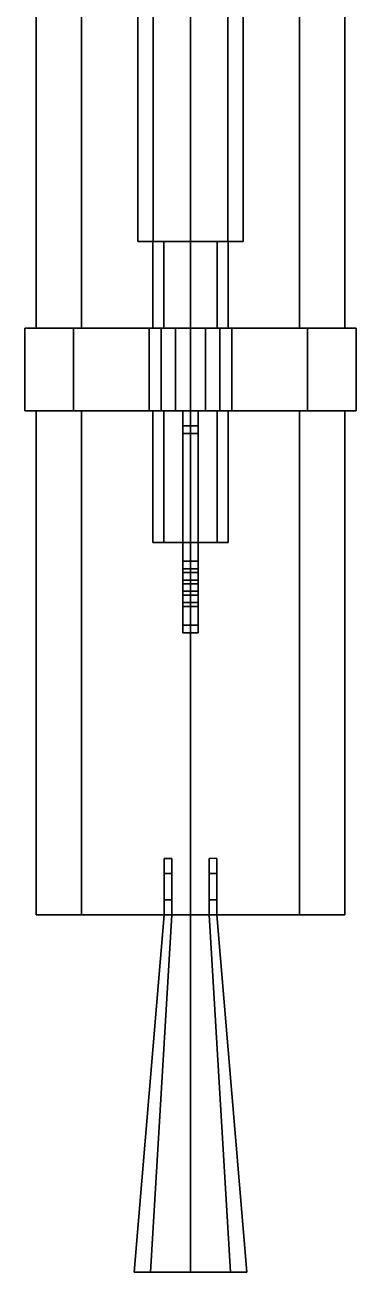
# Model space of a CAD drawing. Header units: millimetres. Extents: x -3 to 3, y -68 to 53.
# Drawn here: x -0.44 to 0.44, y -8.61 to -5.294 of the extents above; entities that cross this region are included whole.
import ezdxf

# ---------------------------------------------------------------- set-up
doc = ezdxf.new("R2010")
doc.units = ezdxf.units.MM

msp = doc.modelspace()

# ---------------------------------------------------------------- linework, layer by layer
for points in [[(-0.41, -3, 48.85), (-0.2899, -3, 48.5601), (-0.2899, -6.1, 48.5601), (-0.41, -6.1, 48.85)], [(-0.2899, -3, 49.1399), (-0.41, -3, 48.85), (-0.41, -6.1, 48.85), (-0.2899, -6.1, 49.1399)], [(-0.2899, -3, 48.5601), (0, -3, 48.44), (0, -6.1, 48.44), (-0.2899, -6.1, 48.5601)], [(0, -3, 49.26), (-0.2899, -3, 49.1399), (-0.2899, -6.1, 49.1399), (0, -6.1, 49.26)], [(-0.099, -3, 48.329), (-0.14, -3, 48.23), (-0.14, -5.87, 48.23), (-0.099, -5.87, 48.329)], [(-0.14, -3, 48.23), (-0.099, -3, 48.131), (-0.099, -5.87, 48.131), (-0.14, -5.87, 48.23)], [(0, -3, 48.37), (-0.099, -3, 48.329), (-0.099, -5.87, 48.329), (0, -5.87, 48.37)], [(-0.099, -3, 48.131), (0, -3, 48.09), (0, -5.87, 48.09), (-0.099, -5.87, 48.131)], [(0, -3, 48.44), (0.2899, -3, 48.5601), (0.2899, -6.1, 48.5601), (0, -6.1, 48.44)], [(0.2899, -3, 49.1399), (0, -3, 49.26), (0, -6.1, 49.26), (0.2899, -6.1, 49.1399)], [(0.099, -3, 48.329), (0, -3, 48.37), (0, -5.87, 48.37), (0.099, -5.87, 48.329)], [(0, -3, 48.09), (0.099, -3, 48.131), (0.099, -5.87, 48.131), (0, -5.87, 48.09)], [(0.14, -3, 48.23), (0.099, -3, 48.329), (0.099, -5.87, 48.329), (0.14, -5.87, 48.23)], [(0.099, -3, 48.131), (0.14, -3, 48.23), (0.14, -5.87, 48.23), (0.099, -5.87, 48.131)], [(0.2899, -3, 48.5601), (0.41, -3, 48.85), (0.41, -6.1, 48.85), (0.2899, -6.1, 48.5601)], [(0.41, -3, 48.85), (0.2899, -3, 49.1399), (0.2899, -6.1, 49.1399), (0.41, -6.1, 48.85)], [(-0.099, -5.87, 48.329), (-0.14, -5.87, 48.23), (-0.1, -5.87, 48.23), (-0.0707, -5.87, 48.3007)], [(-0.14, -5.87, 48.23), (-0.099, -5.87, 48.131), (-0.0707, -5.87, 48.1593), (-0.1, -5.87, 48.23)], [(-0.0707, -5.87, 48.3007), (-0.1, -5.87, 48.23), (-0.1, -6.1, 48.23), (-0.0707, -6.1, 48.3007)], [(-0.1, -5.87, 48.23), (-0.0707, -5.87, 48.1593), (-0.0707, -6.1, 48.1593), (-0.1, -6.1, 48.23)], [(-0.099, -5.87, 48.131), (0, -5.87, 48.09), (0, -5.87, 48.13), (-0.0707, -5.87, 48.1593)], [(0, -5.87, 48.37), (-0.099, -5.87, 48.329), (-0.0707, -5.87, 48.3007), (0, -5.87, 48.33)], [(0, -5.87, 48.33), (-0.0707, -5.87, 48.3007), (-0.0707, -6.1, 48.3007), (0, -6.1, 48.33)], [(-0.0707, -5.87, 48.1593), (0, -5.87, 48.13), (0, -6.1, 48.13), (-0.0707, -6.1, 48.1593)], [(0.0707, -5.87, 48.3007), (0, -5.87, 48.33), (0, -6.1, 48.33), (0.0707, -6.1, 48.3007)], [(0, -5.87, 48.13), (0.0707, -5.87, 48.1593), (0.0707, -6.1, 48.1593), (0, -6.1, 48.13)], [(0, -5.87, 48.09), (0.099, -5.87, 48.131), (0.0707, -5.87, 48.1593), (0, -5.87, 48.13)], [(0.099, -5.87, 48.329), (0, -5.87, 48.37), (0, -5.87, 48.33), (0.0707, -5.87, 48.3007)], [(0.1, -5.87, 48.23), (0.0707, -5.87, 48.3007), (0.0707, -6.1, 48.3007), (0.1, -6.1, 48.23)], [(0.0707, -5.87, 48.1593), (0.1, -5.87, 48.23), (0.1, -6.1, 48.23), (0.0707, -6.1, 48.1593)], [(0.099, -5.87, 48.131), (0.14, -5.87, 48.23), (0.1, -5.87, 48.23), (0.0707, -5.87, 48.1593)], [(0.14, -5.87, 48.23), (0.099, -5.87, 48.329), (0.0707, -5.87, 48.3007), (0.1, -5.87, 48.23)], [(-0.3111, -6.1, 49.1611), (-0.44, -6.1, 48.85), (-0.44, -6.32, 48.85), (-0.3111, -6.32, 49.1611)], [(-0.44, -6.1, 48.85), (-0.3111, -6.1, 48.5389), (-0.3111, -6.32, 48.5389), (-0.44, -6.32, 48.85)], [(-0.3111, -6.1, 48.5389), (-0.44, -6.1, 48.85), (-0.41, -6.1, 48.85), (-0.2899, -6.1, 48.5601)], [(-0.44, -6.1, 48.85), (-0.3111, -6.1, 49.1611), (-0.2899, -6.1, 49.1399), (-0.41, -6.1, 48.85)], [(0, -6.1, 49.29), (-0.3111, -6.1, 49.1611), (-0.3111, -6.32, 49.1611), (0, -6.32, 49.29)], [(-0.3111, -6.1, 48.5389), (-0.04, -6.1, 48.4266), (-0.04, -6.32, 48.4266), (-0.3111, -6.32, 48.5389)], [(-0.04, -6.1, 48.4266), (-0.3111, -6.1, 48.5389), (-0.2899, -6.1, 48.5601), (0, -6.1, 48.44)], [(-0.3111, -6.1, 49.1611), (0, -6.1, 49.29), (0, -6.1, 49.26), (-0.2899, -6.1, 49.1399)], [(-0.0778, -6.1, 48.3078), (-0.11, -6.1, 48.23), (-0.11, -6.32, 48.23), (-0.0778, -6.32, 48.3078)], [(-0.11, -6.1, 48.23), (-0.0778, -6.1, 48.1522), (-0.0778, -6.32, 48.1522), (-0.11, -6.32, 48.23)], [(-0.11, -6.1, 48.23), (-0.0778, -6.1, 48.3078), (-0.0707, -6.1, 48.3007), (-0.1, -6.1, 48.23)], [(-0.0778, -6.1, 48.1522), (-0.11, -6.1, 48.23), (-0.1, -6.1, 48.23), (-0.0707, -6.1, 48.1593)], [(-0.04, -6.1, 48.3234), (-0.0778, -6.1, 48.3078), (-0.0778, -6.32, 48.3078), (-0.04, -6.32, 48.3234)], [(-0.0778, -6.1, 48.1522), (0, -6.1, 48.12), (0, -6.32, 48.12), (-0.0778, -6.32, 48.1522)], [(-0.0778, -6.1, 48.3078), (-0.04, -6.1, 48.3234), (0, -6.1, 48.33), (-0.0707, -6.1, 48.3007)], [(0, -6.1, 48.12), (-0.0778, -6.1, 48.1522), (-0.0707, -6.1, 48.1593), (0, -6.1, 48.13)], [(-0.04, -6.1, 48.3234), (-0.04, -6.1, 48.4266), (0, -6.1, 48.44), (0, -6.1, 48.33)], [(0.3111, -6.1, 49.1611), (0, -6.1, 49.29), (0, -6.32, 49.29), (0.3111, -6.32, 49.1611)], [(0, -6.1, 48.12), (0.0778, -6.1, 48.1522), (0.0778, -6.32, 48.1522), (0, -6.32, 48.12)], [(0, -6.1, 48.33), (0, -6.1, 48.44), (0.04, -6.1, 48.4266), (0.04, -6.1, 48.3234)], [(0.04, -6.1, 48.3234), (0.0778, -6.1, 48.3078), (0.0707, -6.1, 48.3007), (0, -6.1, 48.33)], [(0.0778, -6.1, 48.1522), (0, -6.1, 48.12), (0, -6.1, 48.13), (0.0707, -6.1, 48.1593)], [(0.3111, -6.1, 48.5389), (0.04, -6.1, 48.4266), (0, -6.1, 48.44), (0.2899, -6.1, 48.5601)], [(0, -6.1, 49.29), (0.3111, -6.1, 49.1611), (0.2899, -6.1, 49.1399), (0, -6.1, 49.26)], [(0.04, -6.1, 48.4266), (0.3111, -6.1, 48.5389), (0.3111, -6.32, 48.5389), (0.04, -6.32, 48.4266)], [(0.0778, -6.1, 48.3078), (0.04, -6.1, 48.3234), (0.04, -6.32, 48.3234), (0.0778, -6.32, 48.3078)], [(0.11, -6.1, 48.23), (0.0778, -6.1, 48.1522), (0.0707, -6.1, 48.1593), (0.1, -6.1, 48.23)], [(0.0778, -6.1, 48.3078), (0.11, -6.1, 48.23), (0.1, -6.1, 48.23), (0.0707, -6.1, 48.3007)], [(0.11, -6.1, 48.23), (0.0778, -6.1, 48.3078), (0.0778, -6.32, 48.3078), (0.11, -6.32, 48.23)], [(0.0778, -6.1, 48.1522), (0.11, -6.1, 48.23), (0.11, -6.32, 48.23), (0.0778, -6.32, 48.1522)], [(0.44, -6.1, 48.85), (0.3111, -6.1, 48.5389), (0.2899, -6.1, 48.5601), (0.41, -6.1, 48.85)], [(0.3111, -6.1, 49.1611), (0.44, -6.1, 48.85), (0.41, -6.1, 48.85), (0.2899, -6.1, 49.1399)], [(0.44, -6.1, 48.85), (0.3111, -6.1, 49.1611), (0.3111, -6.32, 49.1611), (0.44, -6.32, 48.85)], [(0.3111, -6.1, 48.5389), (0.44, -6.1, 48.85), (0.44, -6.32, 48.85), (0.3111, -6.32, 48.5389)], [(-0.3111, -6.32, 49.1611), (-0.44, -6.32, 48.85), (-0.41, -6.32, 48.85), (-0.2899, -6.32, 49.1399)], [(-0.44, -6.32, 48.85), (-0.3111, -6.32, 48.5389), (-0.2899, -6.32, 48.5601), (-0.41, -6.32, 48.85)], [(-0.2899, -6.32, 49.1399), (-0.41, -6.32, 48.85), (-0.41, -7.66, 48.85), (-0.2899, -7.66, 49.1399)], [(-0.41, -6.32, 48.85), (-0.2899, -6.32, 48.5601), (-0.2899, -7.66, 48.5601), (-0.41, -7.66, 48.85)], [(0, -6.32, 49.29), (-0.3111, -6.32, 49.1611), (-0.2899, -6.32, 49.1399), (0, -6.32, 49.26)], [(-0.3111, -6.32, 48.5389), (-0.04, -6.32, 48.4266), (0, -6.32, 48.44), (-0.2899, -6.32, 48.5601)], [(0, -6.32, 49.26), (-0.2899, -6.32, 49.1399), (-0.2899, -7.66, 49.1399), (0, -7.66, 49.26)], [(-0.2899, -6.32, 48.5601), (0, -6.32, 48.44), (0, -7.66, 48.44), (-0.2899, -7.66, 48.5601)], [(-0.0778, -6.32, 48.3078), (-0.11, -6.32, 48.23), (-0.1, -6.32, 48.23), (-0.0707, -6.32, 48.3007)], [(-0.11, -6.32, 48.23), (-0.0778, -6.32, 48.1522), (-0.0707, -6.32, 48.1593), (-0.1, -6.32, 48.23)], [(-0.0707, -6.32, 48.3007), (-0.1, -6.32, 48.23), (-0.1, -6.67, 48.23), (-0.0707, -6.67, 48.3007)], [(-0.1, -6.32, 48.23), (-0.0707, -6.32, 48.1593), (-0.0707, -6.67, 48.1593), (-0.1, -6.67, 48.23)], [(-0.0778, -6.32, 48.1522), (0, -6.32, 48.12), (0, -6.32, 48.13), (-0.0707, -6.32, 48.1593)], [(-0.04, -6.32, 48.3234), (-0.0778, -6.32, 48.3078), (-0.0707, -6.32, 48.3007), (0, -6.32, 48.33)], [(0, -6.32, 48.33), (-0.0707, -6.32, 48.3007), (-0.0707, -6.67, 48.3007), (0, -6.67, 48.33)], [(-0.0707, -6.32, 48.1593), (0, -6.32, 48.13), (0, -6.67, 48.13), (-0.0707, -6.67, 48.1593)], [(0, -6.32, 48.33), (0, -6.32, 48.44), (-0.04, -6.32, 48.4266), (-0.04, -6.32, 48.3234)], [(-0.02, -6.32, 48.13), (-0.02, -6.67, 48.06), (-0.02, -6.67, 48.1383), (-0.02, -6.32, 48.1383)], [(-0.02, -6.32, 48.13), (-0.02, -6.36, 48.08), (-0.02, -6.67, 48.06), (-0.02, -6.32, 48.13)], [(-0.02, -6.36, 48.08), (-0.02, -6.32, 48.13), (0.02, -6.32, 48.13), (0.02, -6.36, 48.08)], [(0.2899, -6.32, 49.1399), (0, -6.32, 49.26), (0, -7.66, 49.26), (0.2899, -7.66, 49.1399)], [(0, -6.32, 48.44), (0.2899, -6.32, 48.5601), (0.2899, -7.66, 48.5601), (0, -7.66, 48.44)], [(0.0707, -6.32, 48.3007), (0, -6.32, 48.33), (0, -6.67, 48.33), (0.0707, -6.67, 48.3007)], [(0, -6.32, 48.13), (0.0707, -6.32, 48.1593), (0.0707, -6.67, 48.1593), (0, -6.67, 48.13)], [(0.3111, -6.32, 49.1611), (0, -6.32, 49.29), (0, -6.32, 49.26), (0.2899, -6.32, 49.1399)], [(0.04, -6.32, 48.4266), (0.3111, -6.32, 48.5389), (0.2899, -6.32, 48.5601), (0, -6.32, 48.44)], [(0, -6.32, 48.12), (0.0778, -6.32, 48.1522), (0.0707, -6.32, 48.1593), (0, -6.32, 48.13)], [(0.0778, -6.32, 48.3078), (0.04, -6.32, 48.3234), (0, -6.32, 48.33), (0.0707, -6.32, 48.3007)], [(0.04, -6.32, 48.3234), (0.04, -6.32, 48.4266), (0, -6.32, 48.44), (0, -6.32, 48.33)], [(0.02, -6.32, 48.1383), (0.02, -6.67, 48.1383), (0.02, -6.67, 48.06), (0.02, -6.32, 48.13)], [(0.02, -6.32, 48.13), (0.02, -6.67, 48.06), (0.02, -6.36, 48.08), (0.02, -6.32, 48.13)], [(0.1, -6.32, 48.23), (0.0707, -6.32, 48.3007), (0.0707, -6.67, 48.3007), (0.1, -6.67, 48.23)], [(0.0707, -6.32, 48.1593), (0.1, -6.32, 48.23), (0.1, -6.67, 48.23), (0.0707, -6.67, 48.1593)], [(0.0778, -6.32, 48.1522), (0.11, -6.32, 48.23), (0.1, -6.32, 48.23), (0.0707, -6.32, 48.1593)], [(0.11, -6.32, 48.23), (0.0778, -6.32, 48.3078), (0.0707, -6.32, 48.3007), (0.1, -6.32, 48.23)], [(0.41, -6.32, 48.85), (0.2899, -6.32, 49.1399), (0.2899, -7.66, 49.1399), (0.41, -7.66, 48.85)], [(0.2899, -6.32, 48.5601), (0.41, -6.32, 48.85), (0.41, -7.66, 48.85), (0.2899, -7.66, 48.5601)], [(0.3111, -6.32, 48.5389), (0.44, -6.32, 48.85), (0.41, -6.32, 48.85), (0.2899, -6.32, 48.5601)], [(0.44, -6.32, 48.85), (0.3111, -6.32, 49.1611), (0.2899, -6.32, 49.1399), (0.41, -6.32, 48.85)], [(-0.02, -6.38, 47.95), (-0.02, -6.77, 47.71), (-0.02, -6.74, 47.82), (-0.02, -6.36, 47.98)], [(-0.02, -6.36, 47.98), (-0.02, -6.74, 47.82), (-0.02, -6.67, 48.06), (-0.02, -6.36, 48.08)], [(-0.02, -6.38, 47.95), (-0.02, -6.36, 47.98), (0.02, -6.36, 47.98), (0.02, -6.38, 47.95)], [(-0.02, -6.36, 47.98), (-0.02, -6.36, 48.08), (0.02, -6.36, 48.08), (0.02, -6.36, 47.98)], [(0.02, -6.36, 47.98), (0.02, -6.74, 47.82), (0.02, -6.77, 47.71), (0.02, -6.38, 47.95)], [(0.02, -6.36, 48.08), (0.02, -6.67, 48.06), (0.02, -6.74, 47.82), (0.02, -6.36, 47.98)], [(-0.02, -6.77, 47.71), (-0.02, -6.38, 47.95), (0.02, -6.38, 47.95), (0.02, -6.77, 47.71)], [(0, -6.67, 48.33), (-0.0707, -6.67, 48.3007), (-0.1, -6.67, 48.23), (0.0707, -6.67, 48.3007)], [(0.0707, -6.67, 48.3007), (-0.1, -6.67, 48.23), (-0.0707, -6.67, 48.1593), (0.1, -6.67, 48.23)], [(0.1, -6.67, 48.23), (-0.0707, -6.67, 48.1593), (0, -6.67, 48.13), (0.0707, -6.67, 48.1593)], [(-0.02, -6.67, 48.06), (-0.02, -6.74, 47.82), (-0.02, -6.74, 47.87), (-0.02, -6.72, 48.02)], [(-0.02, -6.67, 48.18), (-0.02, -6.83, 48.11), (-0.02, -6.83, 48.14), (-0.02, -6.75, 48.18)], [(-0.02, -6.67, 48.11), (-0.02, -6.83, 48.11), (-0.02, -6.83, 48.11), (-0.02, -6.67, 48.18)], [(-0.02, -6.67, 48.18), (-0.02, -6.75, 48.18), (0.02, -6.75, 48.18), (0.02, -6.67, 48.18)], [(-0.02, -6.83, 48.11), (-0.02, -6.67, 48.11), (0.02, -6.67, 48.11), (0.02, -6.83, 48.11)], [(-0.02, -6.67, 48.11), (-0.02, -6.67, 48.06), (0.02, -6.67, 48.06), (0.02, -6.67, 48.11)], [(-0.02, -6.67, 48.06), (-0.02, -6.72, 48.02), (0.02, -6.72, 48.02), (0.02, -6.67, 48.06)], [(0.02, -6.72, 48.02), (0.02, -6.74, 47.87), (0.02, -6.74, 47.82), (0.02, -6.67, 48.06)], [(0.02, -6.75, 48.18), (0.02, -6.83, 48.14), (0.02, -6.83, 48.11), (0.02, -6.67, 48.18)], [(0.02, -6.67, 48.18), (0.02, -6.83, 48.11), (0.02, -6.83, 48.11), (0.02, -6.67, 48.11)], [(-0.02, -6.72, 48.02), (-0.02, -6.74, 47.87), (-0.02, -6.8, 47.91), (-0.02, -6.84, 48.02)], [(-0.02, -6.72, 48.02), (-0.02, -6.84, 48.02), (0.02, -6.84, 48.02), (0.02, -6.72, 48.02)], [(0.02, -6.84, 48.02), (0.02, -6.8, 47.91), (0.02, -6.74, 47.87), (0.02, -6.72, 48.02)], [(-0.02, -6.77, 47.71), (-0.02, -6.81, 47.71), (-0.02, -6.78, 47.79), (-0.02, -6.74, 47.82)], [(-0.02, -6.8, 47.91), (-0.02, -6.74, 47.87), (0.02, -6.74, 47.87), (0.02, -6.8, 47.91)], [(-0.02, -6.74, 47.87), (-0.02, -6.74, 47.82), (0.02, -6.74, 47.82), (0.02, -6.74, 47.87)], [(-0.02, -6.74, 47.82), (-0.02, -6.78, 47.79), (0.02, -6.78, 47.79), (0.02, -6.74, 47.82)], [(-0.02, -6.75, 48.18), (-0.02, -6.83, 48.14), (0.02, -6.83, 48.14), (0.02, -6.75, 48.18)], [(0.02, -6.74, 47.82), (0.02, -6.78, 47.79), (0.02, -6.81, 47.71), (0.02, -6.77, 47.71)], [(-0.02, -6.81, 47.71), (-0.02, -6.77, 47.71), (0.02, -6.77, 47.71), (0.02, -6.81, 47.71)], [(-0.02, -6.81, 47.71), (-0.02, -6.89, 47.76), (-0.02, -6.91, 47.79), (-0.02, -6.78, 47.79)], [(-0.02, -6.78, 47.79), (-0.02, -6.91, 47.79), (0.02, -6.91, 47.79), (0.02, -6.78, 47.79)], [(0.02, -6.78, 47.79), (0.02, -6.91, 47.79), (0.02, -6.89, 47.76), (0.02, -6.81, 47.71)], [(-0.02, -6.84, 48.02), (-0.02, -6.8, 47.91), (-0.02, -6.91, 47.91), (-0.02, -6.91, 47.98)], [(-0.02, -6.91, 47.91), (-0.02, -6.8, 47.91), (0.02, -6.8, 47.91), (0.02, -6.91, 47.91)], [(-0.02, -6.89, 47.76), (-0.02, -6.81, 47.71), (0.02, -6.81, 47.71), (0.02, -6.89, 47.76)], [(-0.02, -6.83, 48.14), (-0.02, -6.83, 48.11), (0.02, -6.83, 48.11), (0.02, -6.83, 48.14)], [(0.02, -6.91, 47.98), (0.02, -6.91, 47.91), (0.02, -6.8, 47.91), (0.02, -6.84, 48.02)], [(-0.02, -6.84, 48.02), (-0.02, -6.91, 47.98), (0.02, -6.91, 47.98), (0.02, -6.84, 48.02)], [(-0.02, -6.91, 47.79), (-0.02, -6.89, 47.76), (0.02, -6.89, 47.76), (0.02, -6.91, 47.79)], [(-0.02, -6.91, 47.98), (-0.02, -6.91, 47.91), (0.02, -6.91, 47.91), (0.02, -6.91, 47.98)], [(-0.07, -7.55, 49.38), (-0.05, -7.55, 49.38), (-0.05, -7.51, 49.34), (-0.07, -7.51, 49.34)], [(-0.07, -7.51, 49.34), (-0.05, -7.51, 49.34), (-0.05, -7.51, 49.2393), (-0.07, -7.51, 49.231)], [(-0.07, -7.66, 49.34), (-0.07, -7.62, 49.38), (-0.07, -7.55, 49.38), (-0.07, -7.51, 49.34)], [(-0.07, -7.66, 49.231), (-0.07, -7.66, 49.34), (-0.07, -7.51, 49.34), (-0.07, -7.51, 49.231)], [(-0.05, -7.51, 49.2393), (-0.05, -7.51, 49.34), (-0.05, -7.66, 49.34), (-0.05, -7.66, 49.2393)], [(-0.05, -7.51, 49.34), (-0.05, -7.55, 49.38), (-0.05, -7.62, 49.38), (-0.05, -7.66, 49.34)], [(0.05, -7.66, 49.2393), (0.05, -7.66, 49.34), (0.05, -7.51, 49.34), (0.05, -7.51, 49.2393)], [(0.05, -7.66, 49.34), (0.05, -7.62, 49.38), (0.05, -7.55, 49.38), (0.05, -7.51, 49.34)], [(0.07, -7.51, 49.34), (0.05, -7.51, 49.34), (0.05, -7.55, 49.38), (0.07, -7.55, 49.38)], [(0.07, -7.51, 49.231), (0.07, -7.51, 49.34), (0.07, -7.66, 49.34), (0.07, -7.66, 49.231)], [(0.07, -7.51, 49.34), (0.07, -7.55, 49.38), (0.07, -7.62, 49.38), (0.07, -7.66, 49.34)], [(-0.07, -7.62, 49.38), (-0.05, -7.62, 49.38), (-0.05, -7.55, 49.38), (-0.07, -7.55, 49.38)], [(0.07, -7.55, 49.38), (0.05, -7.55, 49.38), (0.05, -7.62, 49.38), (0.07, -7.62, 49.38)], [(-0.07, -7.66, 49.34), (-0.05, -7.66, 49.34), (-0.05, -7.62, 49.38), (-0.07, -7.62, 49.38)], [(0.07, -7.62, 49.38), (0.05, -7.62, 49.38), (0.05, -7.66, 49.34), (0.07, -7.66, 49.34)], [(-0.41, -7.66, 48.85), (-0.2899, -7.66, 48.5601), (0, -7.66, 49.26), (-0.2899, -7.66, 49.1399)], [(-0.2899, -7.66, 48.5601), (0, -7.66, 48.44), (0.2899, -7.66, 49.1399), (0, -7.66, 49.26)], [(-0.1061, -8.61, 48.5039), (-0.15, -8.61, 48.61), (-0.07, -7.66, 48.61), (-0.0495, -7.66, 48.5605)], [(-0.15, -8.61, 48.61), (-0.1061, -8.61, 48.7161), (-0.0495, -7.66, 48.6595), (-0.07, -7.66, 48.61)], [(0, -8.61, 48.46), (-0.1061, -8.61, 48.5039), (-0.0495, -7.66, 48.5605), (0, -7.66, 48.54)], [(-0.1061, -8.61, 48.7161), (0, -8.61, 48.76), (0, -7.66, 48.68), (-0.0495, -7.66, 48.6595)], [(0.1061, -8.61, 48.5039), (0, -8.61, 48.46), (0, -7.66, 48.54), (0.0495, -7.66, 48.5605)], [(0, -8.61, 48.76), (0.1061, -8.61, 48.7161), (0.0495, -7.66, 48.6595), (0, -7.66, 48.68)], [(0, -7.66, 48.44), (0.2899, -7.66, 48.5601), (0.41, -7.66, 48.85), (0.2899, -7.66, 49.1399)], [(0.15, -8.61, 48.61), (0.1061, -8.61, 48.5039), (0.0495, -7.66, 48.5605), (0.07, -7.66, 48.61)], [(0.1061, -8.61, 48.7161), (0.15, -8.61, 48.61), (0.07, -7.66, 48.61), (0.0495, -7.66, 48.6595)], [(0.07, -7.66, 49.34), (0.05, -7.66, 49.34), (0.05, -7.66, 49.2393), (0.07, -7.66, 49.231)], [(-0.15, -8.61, 48.61), (0.1061, -8.61, 48.7161), (0, -8.61, 48.76), (-0.1061, -8.61, 48.7161)], [(-0.1061, -8.61, 48.5039), (0.15, -8.61, 48.61), (0.1061, -8.61, 48.7161), (-0.15, -8.61, 48.61)], [(0, -8.61, 48.46), (0.1061, -8.61, 48.5039), (0.15, -8.61, 48.61), (-0.1061, -8.61, 48.5039)]]:
    msp.add_3dface(points)

doc.saveas('drawing.dxf')
